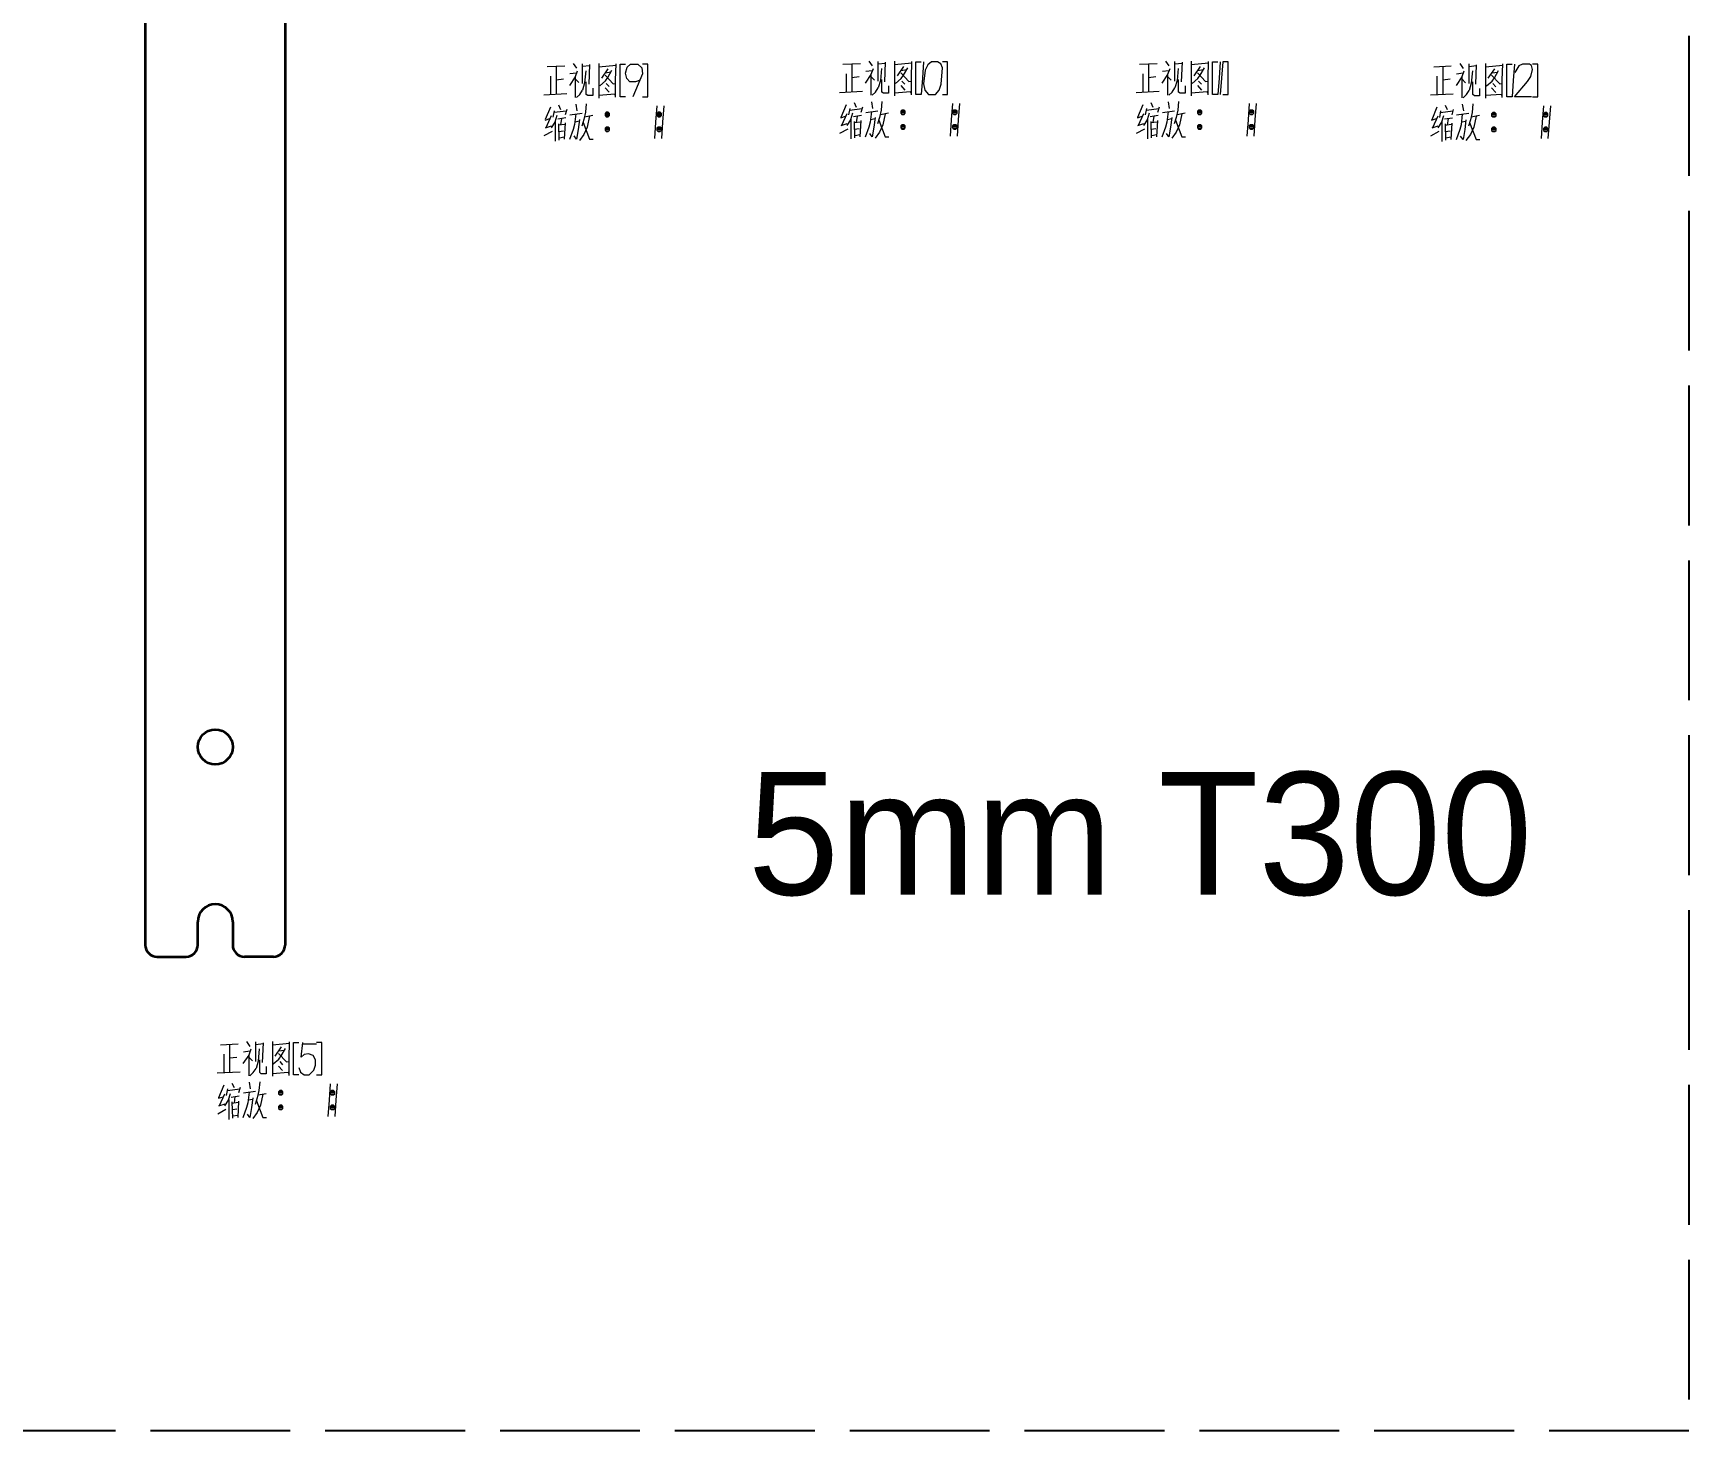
# Model space of a CAD drawing. Extents: x 399 to 1171, y 266 to 737.
# Drawn here: x 1028.9 to 1170.9, y 265.6 to 385.6 of the extents above; entities that cross this region are included whole.
import ezdxf

# ---------------------------------------------------------------- set-up
doc = ezdxf.new("R2010")
doc.units = 0
doc.linetypes.add('ACAD_ISO02W100', pattern=[15, 12, -3])

msp = doc.modelspace()

# ---------------------------------------------------------------- linework, layer by layer
at = {"color": 7, "lineweight": 35}
for p, q in [((1038.495361, 429.008972), (1038.495361, 307.314972)), ((1050.495361, 429.008972), (1050.495361, 307.314972))]:
    msp.add_line(p, q, dxfattribs=at)
at = {"color": 7, "lineweight": 35, "ltscale": 0.05}
for p, q in [((1042.995361, 307.314972), (1042.995361, 309.314972)), ((1045.995361, 309.314972), (1045.995361, 307.314972))]:
    msp.add_line(p, q, dxfattribs=at)
at = {"color": 7, "lineweight": 35, "ltscale": 0.0625}
for p, q in [((1039.495361, 306.314972), (1041.995361, 306.314972)), ((1049.495361, 306.314972), (1046.995361, 306.314972))]:
    msp.add_line(p, q, dxfattribs=at)
at = {"color": 40, "linetype": 'ACAD_ISO02W100', "true_color": 0xf8d731}
msp.add_lwpolyline([(908.29108, 505.317705), (1170.937164, 505.317705), (1170.937164, 265.628756), (908.29108, 265.628756)], close=True, dxfattribs=at)
at = {"color": 7, "lineweight": 13}
for points in [[(1072.972778, 382.683502), (1074.477783, 382.75351)], [(1073.742798, 382.683502), (1073.742798, 381.528503), (1073.742798, 380.338501)], [(1075.562866, 382.298492), (1075.387817, 381.808502), (1074.897827, 381.073486)], [(1075.212769, 382.963501), (1075.492798, 382.543488)], [(1075.982788, 382.928497), (1075.982788, 381.248505)], [(1076.647827, 382.75351), (1075.982788, 382.683502)], [(1076.297852, 382.333496), (1076.192871, 381.283508)], [(1076.577881, 381.178497), (1076.647827, 382.85849)], [(1077.417847, 382.963501), (1077.417847, 381.4935), (1077.417847, 379.988495)], [(1077.417847, 382.928497), (1077.417847, 381.528503), (1077.417847, 380.12851)], [(1078.887817, 382.788513), (1077.417847, 382.648499)], [(1078.187866, 382.508514), (1077.627808, 381.703491)], [(1077.977783, 382.158508), (1078.432861, 382.228485)], [(1078.187866, 381.738495), (1078.537842, 382.3685)], [(1078.852783, 380.163513), (1078.852783, 381.528503), (1078.887817, 382.928497)], [(1079.692871, 380.093506), (1079.237793, 380.093506), (1079.237793, 381.4935), (1079.237793, 382.893494), (1079.692871, 382.893494)], [(1080.952881, 381.528503), (1080.567871, 381.388489), (1080.077881, 381.388489), (1079.797852, 381.668488), (1079.692871, 382.123505), (1079.832764, 382.648499), (1080.112793, 382.893494), (1080.742798, 382.893494), (1081.092773, 382.578491), (1081.162842, 382.053497), (1080.322876, 380.093506)], [(1081.162842, 380.093506), (1081.617798, 380.093506), (1081.617798, 381.4935), (1081.617798, 382.893494), (1081.162842, 382.893494)], [(1098.343384, 382.882172), (1099.848389, 382.952179)], [(1099.113403, 382.882172), (1099.113403, 381.727173), (1099.113403, 380.53717)], [(1100.933472, 382.497162), (1100.758423, 382.007172), (1100.268433, 381.272156)], [(1100.303467, 382.28717), (1100.863403, 382.357178)], [(1100.583374, 383.16217), (1100.863403, 382.742157)], [(1101.353394, 383.127167), (1101.353394, 381.447174)], [(1102.018433, 382.952179), (1101.353394, 382.882172)], [(1101.668457, 382.532166), (1101.563477, 381.482178)], [(1101.948486, 381.377167), (1102.018433, 383.057159)], [(1102.788452, 383.16217), (1102.788452, 381.692169), (1102.788452, 380.187164)], [(1102.788452, 383.127167), (1102.788452, 381.727173), (1102.788452, 380.327179)], [(1104.258423, 382.987183), (1102.788452, 382.847168)], [(1103.558472, 382.707184), (1102.998413, 381.902161)], [(1103.348389, 382.357178), (1103.803467, 382.427155)], [(1103.558472, 381.937164), (1103.908447, 382.567169)], [(1104.223389, 380.362183), (1104.223389, 381.727173), (1104.258423, 383.127167)], [(1105.063477, 380.292175), (1104.608398, 380.292175), (1104.608398, 381.692169), (1104.608398, 383.092163), (1105.063477, 383.092163)], [(1105.273438, 383.092163), (1105.168457, 381.692169), (1105.063477, 380.292175)], [(1106.883423, 380.292175), (1107.338379, 380.292175), (1107.338379, 381.692169), (1107.338379, 383.092163), (1106.883423, 383.092163)], [(1123.799072, 382.882172), (1125.304077, 382.952179)], [(1124.569092, 382.882172), (1124.569092, 381.727173), (1124.569092, 380.53717)], [(1126.38916, 382.497162), (1126.214111, 382.007172), (1125.724121, 381.272156)], [(1125.759155, 382.28717), (1126.319092, 382.357178)], [(1126.039063, 383.16217), (1126.319092, 382.742157)], [(1126.809082, 383.127167), (1126.809082, 381.447174)], [(1127.474121, 382.952179), (1126.809082, 382.882172)], [(1127.124146, 382.532166), (1127.019165, 381.482178)], [(1127.404175, 381.377167), (1127.474121, 383.057159)], [(1128.244141, 383.16217), (1128.244141, 381.692169), (1128.244141, 380.187164)], [(1128.244141, 383.127167), (1128.244141, 381.727173), (1128.244141, 380.327179)], [(1129.714111, 382.987183), (1128.244141, 382.847168)], [(1129.01416, 382.707184), (1128.454102, 381.902161)], [(1128.804077, 382.357178), (1129.259155, 382.427155)], [(1129.01416, 381.937164), (1129.364136, 382.567169)], [(1129.679077, 380.362183), (1129.679077, 381.727173), (1129.714111, 383.127167)], [(1130.519165, 380.292175), (1130.064087, 380.292175), (1130.064087, 381.692169), (1130.064087, 383.092163), (1130.519165, 383.092163)], [(1130.729126, 383.092163), (1130.624146, 381.692169), (1130.519165, 380.292175)], [(1130.939087, 383.092163), (1130.834106, 381.692169), (1130.729126, 380.292175)], [(1130.939087, 380.292175), (1131.394165, 380.292175), (1131.394165, 381.692169), (1131.394165, 383.092163), (1130.939087, 383.092163)], [(1149.044312, 382.672302), (1150.549316, 382.74231)], [(1149.814331, 382.672302), (1149.814331, 381.517303), (1149.814331, 380.327301)], [(1151.634399, 382.287292), (1151.459351, 381.797302), (1150.96936, 381.062286)], [(1151.284302, 382.952301), (1151.564331, 382.532288)], [(1152.054321, 382.917297), (1152.054321, 381.237305)], [(1152.71936, 382.74231), (1152.054321, 382.672302)], [(1152.369385, 382.322296), (1152.264404, 381.272308)], [(1152.649414, 381.167297), (1152.71936, 382.84729)], [(1153.48938, 382.952301), (1153.48938, 381.4823), (1153.48938, 379.977295)], [(1153.48938, 382.917297), (1153.48938, 381.517303), (1153.48938, 380.11731)], [(1154.959351, 382.777313), (1153.48938, 382.637299)], [(1154.259399, 382.497314), (1153.699341, 381.692291)], [(1154.049316, 382.147308), (1154.504395, 382.217285)], [(1154.259399, 381.727295), (1154.609375, 382.3573)], [(1154.924316, 380.152313), (1154.924316, 381.517303), (1154.959351, 382.917297)], [(1155.764404, 380.082306), (1155.309326, 380.082306), (1155.309326, 381.4823), (1155.309326, 382.882294), (1155.764404, 382.882294)], [(1155.974365, 382.882294), (1155.869385, 381.4823), (1155.764404, 380.082306)], [(1157.444336, 380.082306), (1155.974365, 380.082306), (1157.09436, 381.412292), (1157.37439, 381.832306), (1157.514404, 382.427307), (1157.444336, 382.777313), (1157.269409, 382.882294), (1156.674316, 382.882294), (1156.359375, 382.74231), (1156.009399, 382.182312)], [(1157.514404, 380.082306), (1157.96936, 380.082306), (1157.96936, 381.4823), (1157.96936, 382.882294), (1157.514404, 382.882294)], [(1073.252808, 381.87851), (1073.252808, 380.303497)], [(1073.742798, 381.563507), (1074.372803, 381.633514)], [(1074.932861, 382.088501), (1075.492798, 382.158508)], [(1075.387817, 381.808502), (1075.387817, 380.023499)], [(1075.387817, 381.633514), (1075.702881, 381.318512)], [(1076.192871, 381.283508), (1076.017822, 380.653503)], [(1076.332764, 380.303497), (1076.332764, 381.388489)], [(1076.892822, 380.828491), (1076.892822, 380.198486)], [(1077.487793, 381.038513), (1077.977783, 381.458496)], [(1077.942871, 381.948486), (1078.642822, 381.213501)], [(1077.942871, 380.863495), (1078.292847, 380.478485)], [(1077.977783, 381.458496), (1078.187866, 381.738495)], [(1078.047852, 381.248505), (1078.292847, 380.968506)], [(1078.642822, 381.213501), (1078.817871, 381.248505)], [(1098.623413, 382.077179), (1098.623413, 380.502167)], [(1099.113403, 381.762177), (1099.743408, 381.832184)], [(1100.758423, 382.007172), (1100.758423, 380.222168)], [(1100.758423, 381.832184), (1101.073486, 381.517181)], [(1101.143433, 380.502167), (1101.388428, 380.852173)], [(1101.563477, 381.482178), (1101.388428, 380.852173)], [(1101.703369, 380.502167), (1101.703369, 381.587158)], [(1102.263428, 381.027161), (1102.263428, 380.397156)], [(1102.858398, 381.237183), (1103.348389, 381.657166)], [(1103.313477, 382.147156), (1104.013428, 381.41217)], [(1103.313477, 381.062164), (1103.663452, 380.677155)], [(1103.348389, 381.657166), (1103.558472, 381.937164)], [(1103.418457, 381.447174), (1103.663452, 381.167175)], [(1104.013428, 381.41217), (1104.188477, 381.447174)], [(1124.079102, 382.077179), (1124.079102, 380.502167)], [(1124.569092, 381.762177), (1125.199097, 381.832184)], [(1126.214111, 382.007172), (1126.214111, 380.222168)], [(1126.214111, 381.832184), (1126.529175, 381.517181)], [(1126.599121, 380.502167), (1126.844116, 380.852173)], [(1127.019165, 381.482178), (1126.844116, 380.852173)], [(1127.159058, 380.502167), (1127.159058, 381.587158)], [(1127.719116, 381.027161), (1127.719116, 380.397156)], [(1128.314087, 381.237183), (1128.804077, 381.657166)], [(1128.769165, 382.147156), (1129.469116, 381.41217)], [(1128.769165, 381.062164), (1129.119141, 380.677155)], [(1128.804077, 381.657166), (1129.01416, 381.937164)], [(1128.874146, 381.447174), (1129.119141, 381.167175)], [(1129.469116, 381.41217), (1129.644165, 381.447174)], [(1149.324341, 381.86731), (1149.324341, 380.292297)], [(1149.814331, 381.552307), (1150.444336, 381.622314)], [(1151.004395, 382.077301), (1151.564331, 382.147308)], [(1151.459351, 381.797302), (1151.459351, 380.012299)], [(1151.459351, 381.622314), (1151.774414, 381.307312)], [(1152.264404, 381.272308), (1152.089355, 380.642303)], [(1152.404297, 380.292297), (1152.404297, 381.377289)], [(1152.964355, 380.817291), (1152.964355, 380.187286)], [(1153.559326, 381.027313), (1154.049316, 381.447296)], [(1154.014404, 381.937286), (1154.714355, 381.202301)], [(1154.014404, 380.852295), (1154.36438, 380.467285)], [(1154.049316, 381.447296), (1154.259399, 381.727295)], [(1154.119385, 381.237305), (1154.36438, 380.957306)], [(1154.714355, 381.202301), (1154.889404, 381.237305)], [(1072.692871, 380.268494), (1074.652832, 380.373505)], [(1073.952881, 379.393494), (1074.127808, 379.008484)], [(1075.422852, 379.463501), (1075.527832, 378.903503)], [(1075.492798, 380.023499), (1075.772827, 380.303497)], [(1075.772827, 380.303497), (1076.017822, 380.653503)], [(1076.332764, 379.498505), (1076.262817, 378.763489)], [(1076.472778, 380.198486), (1076.332764, 380.303497)], [(1076.892822, 380.198486), (1076.472778, 380.198486)], [(1077.417847, 380.23349), (1078.782837, 380.338501)], [(1078.852783, 380.058502), (1078.852783, 380.163513), (1078.782837, 380.338501)], [(1082.387817, 379.323486), (1082.282837, 377.923492), (1082.177856, 376.523499)], [(1082.982788, 379.323486), (1082.877808, 377.923492), (1082.772827, 376.523499)], [(1098.063477, 380.467163), (1100.023438, 380.572174)], [(1098.623413, 379.417175), (1098.168457, 378.332153)], [(1099.323486, 379.592163), (1099.498413, 379.207153)], [(1100.793457, 379.66217), (1100.898438, 379.102173)], [(1100.863403, 380.222168), (1101.143433, 380.502167)], [(1101.703369, 379.697174), (1101.633423, 378.962158)], [(1101.843384, 380.397156), (1101.703369, 380.502167)], [(1102.263428, 380.397156), (1101.843384, 380.397156)], [(1102.788452, 380.432159), (1104.153442, 380.53717)], [(1104.223389, 380.257172), (1104.223389, 380.362183), (1104.153442, 380.53717)], [(1107.758423, 379.522156), (1107.653442, 378.122162), (1107.548462, 376.722168)], [(1108.353394, 379.522156), (1108.248413, 378.122162), (1108.143433, 376.722168)], [(1123.519165, 380.467163), (1125.479126, 380.572174)], [(1124.079102, 379.417175), (1123.624146, 378.332153)], [(1124.779175, 379.592163), (1124.954102, 379.207153)], [(1126.249146, 379.66217), (1126.354126, 379.102173)], [(1126.319092, 380.222168), (1126.599121, 380.502167)], [(1127.159058, 379.697174), (1127.089111, 378.962158)], [(1127.299072, 380.397156), (1127.159058, 380.502167)], [(1127.719116, 380.397156), (1127.299072, 380.397156)], [(1128.244141, 380.432159), (1129.609131, 380.53717)], [(1129.679077, 380.257172), (1129.679077, 380.362183), (1129.609131, 380.53717)], [(1133.214111, 379.522156), (1133.109131, 378.122162), (1133.00415, 376.722168)], [(1133.809082, 379.522156), (1133.704102, 378.122162), (1133.599121, 376.722168)], [(1148.764404, 380.257294), (1150.724365, 380.362305)], [(1150.024414, 379.382294), (1150.199341, 378.997284)], [(1151.494385, 379.452301), (1151.599365, 378.892303)], [(1151.564331, 380.012299), (1151.84436, 380.292297)], [(1151.84436, 380.292297), (1152.089355, 380.642303)], [(1152.404297, 379.487305), (1152.334351, 378.752289)], [(1152.544312, 380.187286), (1152.404297, 380.292297)], [(1152.964355, 380.187286), (1152.544312, 380.187286)], [(1153.48938, 380.22229), (1154.85437, 380.327301)], [(1154.924316, 380.047302), (1154.924316, 380.152313), (1154.85437, 380.327301)], [(1073.182861, 378.203491), (1072.762817, 378.063507)], [(1073.252808, 379.218506), (1072.797852, 378.133484)], [(1073.322876, 378.448486), (1072.867798, 377.433502)], [(1073.637817, 377.923492), (1073.322876, 377.433502)], [(1073.567871, 378.903503), (1073.462769, 378.343506)], [(1073.567871, 378.763489), (1074.617798, 378.903503)], [(1073.812866, 378.48349), (1073.637817, 377.923492)], [(1073.672852, 377.9935), (1073.672852, 376.278503)], [(1073.882813, 378.203491), (1074.582764, 378.308502)], [(1074.197876, 378.238495), (1074.127808, 377.678497)], [(1074.652832, 379.008484), (1074.512817, 378.553497)], [(1075.422852, 378.623505), (1075.317871, 377.713501), (1075.212769, 377.293488), (1074.897827, 376.418488)], [(1074.932861, 378.553497), (1075.982788, 378.693481)], [(1075.737793, 378.133484), (1075.632813, 377.293488), (1075.492798, 376.453491), (1075.282837, 376.73349)], [(1075.352783, 377.958496), (1075.737793, 378.028503)], [(1076.122803, 378.133484), (1075.947876, 377.573486)], [(1076.262817, 378.763489), (1076.122803, 378.133484)], [(1076.192871, 378.378479), (1076.892822, 378.518494)], [(1076.612793, 378.448486), (1076.402832, 377.503479)], [(1077.942871, 378.588501), (1078.327881, 378.588501)], [(1077.977783, 378.693481), (1078.292847, 378.693481)], [(1077.977783, 378.448486), (1078.292847, 378.448486)], [(1082.387817, 378.588501), (1082.772827, 378.588501)], [(1082.422852, 378.693481), (1082.737793, 378.693481)], [(1082.422852, 378.448486), (1082.737793, 378.448486)], [(1098.553467, 378.402161), (1098.133423, 378.262177)], [(1098.693481, 378.647156), (1098.238403, 377.632172)], [(1099.008423, 378.122162), (1098.693481, 377.632172)], [(1098.938477, 379.102173), (1098.833374, 378.542175)], [(1098.938477, 378.962158), (1099.988403, 379.102173)], [(1099.183472, 378.682159), (1099.008423, 378.122162)], [(1099.043457, 378.192169), (1099.043457, 376.477173)], [(1099.253418, 378.402161), (1099.953369, 378.507172)], [(1099.323486, 377.982147), (1099.358398, 376.582153)], [(1099.323486, 377.877167), (1099.848389, 377.947174)], [(1099.568481, 378.437164), (1099.498413, 377.877167)], [(1099.883423, 378.052155), (1099.813477, 376.652161)], [(1100.023438, 379.207153), (1099.883423, 378.752167)], [(1100.793457, 378.822174), (1100.688477, 377.91217), (1100.583374, 377.492157), (1100.268433, 376.617157)], [(1100.303467, 378.752167), (1101.353394, 378.892151)], [(1101.108398, 378.332153), (1101.003418, 377.492157), (1100.863403, 376.652161), (1100.653442, 376.932159)], [(1100.723389, 378.157166), (1101.108398, 378.227173)], [(1101.493408, 378.332153), (1101.318481, 377.772156)], [(1101.423462, 378.087158), (1101.983398, 376.652161)], [(1101.633423, 378.962158), (1101.493408, 378.332153)], [(1101.563477, 378.577148), (1102.263428, 378.717163)], [(1101.983398, 378.647156), (1101.773438, 377.702148)], [(1103.313477, 378.78717), (1103.698486, 378.78717)], [(1103.348389, 378.892151), (1103.663452, 378.892151)], [(1103.348389, 378.647156), (1103.663452, 378.647156)], [(1107.758423, 378.78717), (1108.143433, 378.78717)], [(1107.793457, 378.892151), (1108.108398, 378.892151)], [(1107.793457, 378.647156), (1108.108398, 378.647156)], [(1124.009155, 378.402161), (1123.589111, 378.262177)], [(1124.14917, 378.647156), (1123.694092, 377.632172)], [(1124.464111, 378.122162), (1124.14917, 377.632172)], [(1124.394165, 379.102173), (1124.289063, 378.542175)], [(1124.394165, 378.962158), (1125.444092, 379.102173)], [(1124.63916, 378.682159), (1124.464111, 378.122162)], [(1124.499146, 378.192169), (1124.499146, 376.477173)], [(1124.709106, 378.402161), (1125.409058, 378.507172)], [(1124.779175, 377.982147), (1124.814087, 376.582153)], [(1124.779175, 377.877167), (1125.304077, 377.947174)], [(1125.02417, 378.437164), (1124.954102, 377.877167)], [(1125.339111, 378.052155), (1125.269165, 376.652161)], [(1125.479126, 379.207153), (1125.339111, 378.752167)], [(1126.249146, 378.822174), (1126.144165, 377.91217), (1126.039063, 377.492157), (1125.724121, 376.617157)], [(1125.759155, 378.752167), (1126.809082, 378.892151)], [(1126.564087, 378.332153), (1126.459106, 377.492157), (1126.319092, 376.652161), (1126.109131, 376.932159)], [(1126.179077, 378.157166), (1126.564087, 378.227173)], [(1126.949097, 378.332153), (1126.77417, 377.772156)], [(1126.87915, 378.087158), (1127.439087, 376.652161)], [(1127.089111, 378.962158), (1126.949097, 378.332153)], [(1127.019165, 378.577148), (1127.719116, 378.717163)], [(1127.439087, 378.647156), (1127.229126, 377.702148)], [(1128.769165, 378.78717), (1129.154175, 378.78717)], [(1128.804077, 378.892151), (1129.119141, 378.892151)], [(1128.804077, 378.647156), (1129.119141, 378.647156)], [(1133.214111, 378.78717), (1133.599121, 378.78717)], [(1133.249146, 378.892151), (1133.564087, 378.892151)], [(1133.249146, 378.647156), (1133.564087, 378.647156)], [(1149.254395, 378.192291), (1148.834351, 378.052307)], [(1149.324341, 379.207306), (1148.869385, 378.122284)], [(1149.394409, 378.437286), (1148.939331, 377.422302)], [(1149.709351, 377.912292), (1149.394409, 377.422302)], [(1149.639404, 378.892303), (1149.534302, 378.332306)], [(1149.639404, 378.752289), (1150.689331, 378.892303)], [(1149.884399, 378.47229), (1149.709351, 377.912292)], [(1149.744385, 377.9823), (1149.744385, 376.267303)], [(1149.954346, 378.192291), (1150.654297, 378.297302)], [(1150.269409, 378.227295), (1150.199341, 377.667297)], [(1150.724365, 378.997284), (1150.584351, 378.542297)], [(1151.494385, 378.612305), (1151.389404, 377.702301), (1151.284302, 377.282288), (1150.96936, 376.407288)], [(1151.004395, 378.542297), (1152.054321, 378.682281)], [(1151.809326, 378.122284), (1151.704346, 377.282288), (1151.564331, 376.442291), (1151.35437, 376.72229)], [(1151.424316, 377.947296), (1151.809326, 378.017303)], [(1152.194336, 378.122284), (1152.019409, 377.562286)], [(1152.334351, 378.752289), (1152.194336, 378.122284)], [(1152.264404, 378.367279), (1152.964355, 378.507294)], [(1152.684326, 378.437286), (1152.474365, 377.492279)], [(1154.014404, 378.577301), (1154.399414, 378.577301)], [(1154.049316, 378.682281), (1154.36438, 378.682281)], [(1154.049316, 378.437286), (1154.36438, 378.437286)], [(1158.459351, 379.312286), (1158.35437, 377.912292), (1158.24939, 376.512299)], [(1158.459351, 378.577301), (1158.84436, 378.577301)], [(1158.494385, 378.682281), (1158.809326, 378.682281)], [(1158.494385, 378.437286), (1158.809326, 378.437286)], [(1159.054321, 379.312286), (1158.949341, 377.912292), (1158.84436, 376.512299)], [(1072.727783, 376.768494), (1073.427856, 377.153503)], [(1072.832764, 377.433502), (1073.357788, 377.60849)], [(1073.952881, 377.783478), (1073.987793, 376.383484)], [(1073.952881, 377.678497), (1074.477783, 377.748505)], [(1073.987793, 377.1185), (1074.372803, 377.188507)], [(1074.442871, 376.628479), (1074.022827, 376.558502)], [(1074.512817, 377.853485), (1074.442871, 376.453491)], [(1076.122803, 376.873505), (1075.737793, 376.34848)], [(1076.052856, 377.888489), (1076.612793, 376.453491)], [(1076.402832, 377.503479), (1076.122803, 376.873505)], [(1077.942871, 377.328491), (1078.327881, 377.328491)], [(1077.977783, 377.433502), (1078.292847, 377.433502)], [(1077.977783, 377.188507), (1078.292847, 377.188507)], [(1082.387817, 377.328491), (1082.772827, 377.328491)], [(1082.422852, 377.433502), (1082.737793, 377.433502)], [(1082.422852, 377.188507), (1082.737793, 377.188507)], [(1098.098389, 376.967163), (1098.798462, 377.352173)], [(1098.203369, 377.632172), (1098.728394, 377.807159)], [(1099.358398, 377.317169), (1099.743408, 377.387177)], [(1099.813477, 376.827148), (1099.393433, 376.757172)], [(1101.493408, 377.072174), (1101.108398, 376.54715)], [(1101.773438, 377.702148), (1101.493408, 377.072174)], [(1101.983398, 376.652161), (1102.298462, 376.652161)], [(1103.313477, 377.527161), (1103.698486, 377.527161)], [(1103.348389, 377.632172), (1103.663452, 377.632172)], [(1103.348389, 377.387177), (1103.663452, 377.387177)], [(1107.758423, 377.527161), (1108.143433, 377.527161)], [(1107.793457, 377.632172), (1108.108398, 377.632172)], [(1107.793457, 377.387177), (1108.108398, 377.387177)], [(1123.554077, 376.967163), (1124.25415, 377.352173)], [(1123.659058, 377.632172), (1124.184082, 377.807159)], [(1124.814087, 377.317169), (1125.199097, 377.387177)], [(1125.269165, 376.827148), (1124.849121, 376.757172)], [(1126.949097, 377.072174), (1126.564087, 376.54715)], [(1127.229126, 377.702148), (1126.949097, 377.072174)], [(1127.439087, 376.652161), (1127.75415, 376.652161)], [(1128.769165, 377.527161), (1129.154175, 377.527161)], [(1128.804077, 377.632172), (1129.119141, 377.632172)], [(1128.804077, 377.387177), (1129.119141, 377.387177)], [(1133.214111, 377.527161), (1133.599121, 377.527161)], [(1133.249146, 377.632172), (1133.564087, 377.632172)], [(1133.249146, 377.387177), (1133.564087, 377.387177)], [(1148.799316, 376.757294), (1149.49939, 377.142303)], [(1148.904297, 377.422302), (1149.429321, 377.59729)], [(1150.024414, 377.772278), (1150.059326, 376.372284)], [(1150.024414, 377.667297), (1150.549316, 377.737305)], [(1150.059326, 377.1073), (1150.444336, 377.177307)], [(1150.514404, 376.617279), (1150.09436, 376.547302)], [(1150.584351, 377.842285), (1150.514404, 376.442291)], [(1152.194336, 376.862305), (1151.809326, 376.33728)], [(1152.12439, 377.877289), (1152.684326, 376.442291)], [(1152.474365, 377.492279), (1152.194336, 376.862305)], [(1154.014404, 377.317291), (1154.399414, 377.317291)], [(1154.049316, 377.422302), (1154.36438, 377.422302)], [(1154.049316, 377.177307), (1154.36438, 377.177307)], [(1158.459351, 377.317291), (1158.84436, 377.317291)], [(1158.494385, 377.422302), (1158.809326, 377.422302)], [(1158.494385, 377.177307), (1158.809326, 377.177307)], [(1076.612793, 376.453491), (1076.927856, 376.453491)], [(1152.684326, 376.442291), (1152.99939, 376.442291)], [(1044.950317, 298.754974), (1046.455322, 298.824982)], [(1045.720337, 298.754974), (1045.720337, 297.599976), (1045.720337, 296.409973)], [(1047.540405, 298.369965), (1047.365356, 297.879974), (1046.875366, 297.144958)], [(1047.190308, 299.034973), (1047.470337, 298.61496)], [(1047.960327, 298.999969), (1047.960327, 297.319977)], [(1048.625366, 298.824982), (1047.960327, 298.754974)], [(1048.275391, 298.404968), (1048.17041, 297.35498)], [(1048.55542, 297.249969), (1048.625366, 298.929962)], [(1049.395386, 299.034973), (1049.395386, 297.564972), (1049.395386, 296.059967)], [(1049.395386, 298.999969), (1049.395386, 297.599976), (1049.395386, 296.199982)], [(1050.865356, 298.859985), (1049.395386, 298.719971)], [(1050.165405, 298.579987), (1049.605347, 297.774963)], [(1050.165405, 297.809967), (1050.515381, 298.439972)], [(1050.830322, 296.234985), (1050.830322, 297.599976), (1050.865356, 298.999969)], [(1051.67041, 296.164978), (1051.215332, 296.164978), (1051.215332, 297.564972), (1051.215332, 298.964966), (1051.67041, 298.964966)], [(1051.67041, 296.794983), (1051.810303, 296.409973), (1052.125366, 296.164978), (1052.54541, 296.164978), (1052.965332, 296.584961), (1053.105347, 297.004974), (1053.105347, 297.459961), (1052.895386, 297.844971), (1052.510376, 297.984985), (1052.125366, 297.914978), (1051.880371, 297.704987), (1052.020386, 298.964966)], [(1052.020386, 298.824982), (1053.175415, 298.824982)], [(1053.175415, 296.164978), (1053.630371, 296.164978), (1053.630371, 297.564972), (1053.630371, 298.964966), (1053.175415, 298.964966)], [(1045.230347, 297.949982), (1045.230347, 296.374969)], [(1045.720337, 297.634979), (1046.350342, 297.704987)], [(1046.9104, 298.159973), (1047.470337, 298.22998)], [(1047.365356, 297.879974), (1047.365356, 296.094971)], [(1047.365356, 297.704987), (1047.68042, 297.389984)], [(1048.17041, 297.35498), (1047.995361, 296.724976)], [(1048.310303, 296.374969), (1048.310303, 297.459961)], [(1049.465332, 297.109985), (1049.955322, 297.529968)], [(1049.92041, 298.019958), (1050.620361, 297.284973)], [(1049.92041, 296.934967), (1050.270386, 296.549957)], [(1049.955322, 298.22998), (1050.4104, 298.299957)], [(1049.955322, 297.529968), (1050.165405, 297.809967)], [(1050.025391, 297.319977), (1050.270386, 297.039978)], [(1050.620361, 297.284973), (1050.79541, 297.319977)], [(1044.67041, 296.339966), (1046.630371, 296.444977)], [(1047.400391, 295.534973), (1047.505371, 294.974976)], [(1047.470337, 296.094971), (1047.750366, 296.374969)], [(1047.750366, 296.374969), (1047.995361, 296.724976)], [(1048.310303, 295.569977), (1048.240356, 294.834961)], [(1048.450317, 296.269958), (1048.310303, 296.374969)], [(1048.870361, 296.269958), (1048.450317, 296.269958)], [(1048.870361, 296.899963), (1048.870361, 296.269958)], [(1049.395386, 296.304962), (1050.760376, 296.409973)], [(1050.830322, 296.129974), (1050.830322, 296.234985), (1050.760376, 296.409973)], [(1045.1604, 294.274963), (1044.740356, 294.134979)], [(1045.230347, 295.289978), (1044.775391, 294.204956)], [(1045.300415, 294.519958), (1044.845337, 293.504974)], [(1045.54541, 294.974976), (1045.440308, 294.414978)], [(1045.54541, 294.834961), (1046.595337, 294.974976)], [(1045.790405, 294.554962), (1045.615356, 293.994965)], [(1045.860352, 294.274963), (1046.560303, 294.379974)], [(1045.93042, 295.464966), (1046.105347, 295.079956)], [(1046.175415, 294.309967), (1046.105347, 293.749969)], [(1046.630371, 295.079956), (1046.490356, 294.624969)], [(1047.400391, 294.694977), (1047.29541, 293.784973), (1047.190308, 293.36496), (1046.875366, 292.48996)], [(1046.9104, 294.624969), (1047.960327, 294.764954)], [(1047.715332, 294.204956), (1047.610352, 293.36496), (1047.470337, 292.524963), (1047.260376, 292.804962)], [(1047.330322, 294.029968), (1047.715332, 294.099976)], [(1048.100342, 294.204956), (1047.925415, 293.644958)], [(1048.240356, 294.834961), (1048.100342, 294.204956)], [(1048.17041, 294.449951), (1048.870361, 294.589966)], [(1048.590332, 294.519958), (1048.380371, 293.574951)], [(1049.92041, 294.659973), (1050.30542, 294.659973)], [(1049.955322, 294.764954), (1050.270386, 294.764954)], [(1049.955322, 294.519958), (1050.270386, 294.519958)], [(1054.365356, 295.394958), (1054.260376, 293.994965), (1054.155396, 292.594971)], [(1054.365356, 294.659973), (1054.750366, 294.659973)], [(1054.400391, 294.764954), (1054.715332, 294.764954)], [(1054.400391, 294.519958), (1054.715332, 294.519958)], [(1054.960327, 295.394958), (1054.855347, 293.994965), (1054.750366, 292.594971)], [(1044.705322, 292.839966), (1045.405396, 293.224976)], [(1044.810303, 293.504974), (1045.335327, 293.679962)], [(1045.615356, 293.994965), (1045.300415, 293.504974)], [(1045.650391, 294.064972), (1045.650391, 292.349976)], [(1045.93042, 293.85495), (1045.965332, 292.454956)], [(1045.93042, 293.749969), (1046.455322, 293.819977)], [(1045.965332, 293.189972), (1046.350342, 293.259979)], [(1046.42041, 292.699951), (1046.000366, 292.629974)], [(1046.490356, 293.924957), (1046.42041, 292.524963)], [(1048.100342, 292.944977), (1047.715332, 292.419952)], [(1048.030396, 293.959961), (1048.590332, 292.524963)], [(1048.380371, 293.574951), (1048.100342, 292.944977)], [(1049.92041, 293.399963), (1050.30542, 293.399963)], [(1049.955322, 293.504974), (1050.270386, 293.504974)], [(1049.955322, 293.259979), (1050.270386, 293.259979)], [(1054.365356, 293.399963), (1054.750366, 293.399963)], [(1054.400391, 293.504974), (1054.715332, 293.504974)], [(1054.400391, 293.259979), (1054.715332, 293.259979)], [(1048.590332, 292.524963), (1048.905396, 292.524963)]]:
    msp.add_lwpolyline(points, dxfattribs=at)
for points in [[(1106.288452, 380.292175), (1106.603394, 380.677155), (1106.778442, 381.167175), (1106.883423, 382.567169), (1106.743408, 382.917175), (1106.463379, 383.092163), (1105.938477, 383.092163), (1105.623413, 382.847168), (1105.413452, 382.392181), (1105.273438, 381.202179), (1105.378418, 380.677155), (1105.693481, 380.292175)], [(1078.047852, 378.378479), (1078.222778, 378.378479), (1078.327881, 378.48349), (1078.327881, 378.658478), (1078.222778, 378.763489), (1078.047852, 378.763489), (1077.942871, 378.658478), (1077.942871, 378.48349)], [(1082.492798, 378.378479), (1082.667847, 378.378479), (1082.772827, 378.48349), (1082.772827, 378.658478), (1082.667847, 378.763489), (1082.492798, 378.763489), (1082.387817, 378.658478), (1082.387817, 378.48349)], [(1103.418457, 378.577148), (1103.593384, 378.577148), (1103.698486, 378.682159), (1103.698486, 378.857147), (1103.593384, 378.962158), (1103.418457, 378.962158), (1103.313477, 378.857147), (1103.313477, 378.682159)], [(1107.863403, 378.577148), (1108.038452, 378.577148), (1108.143433, 378.682159), (1108.143433, 378.857147), (1108.038452, 378.962158), (1107.863403, 378.962158), (1107.758423, 378.857147), (1107.758423, 378.682159)], [(1128.874146, 378.577148), (1129.049072, 378.577148), (1129.154175, 378.682159), (1129.154175, 378.857147), (1129.049072, 378.962158), (1128.874146, 378.962158), (1128.769165, 378.857147), (1128.769165, 378.682159)], [(1133.319092, 378.577148), (1133.494141, 378.577148), (1133.599121, 378.682159), (1133.599121, 378.857147), (1133.494141, 378.962158), (1133.319092, 378.962158), (1133.214111, 378.857147), (1133.214111, 378.682159)], [(1154.119385, 378.367279), (1154.294312, 378.367279), (1154.399414, 378.47229), (1154.399414, 378.647278), (1154.294312, 378.752289), (1154.119385, 378.752289), (1154.014404, 378.647278), (1154.014404, 378.47229)], [(1158.564331, 378.367279), (1158.73938, 378.367279), (1158.84436, 378.47229), (1158.84436, 378.647278), (1158.73938, 378.752289), (1158.564331, 378.752289), (1158.459351, 378.647278), (1158.459351, 378.47229)], [(1078.047852, 377.1185), (1078.222778, 377.1185), (1078.327881, 377.22348), (1078.327881, 377.398499), (1078.222778, 377.503479), (1078.047852, 377.503479), (1077.942871, 377.398499), (1077.942871, 377.22348)], [(1082.492798, 377.1185), (1082.667847, 377.1185), (1082.772827, 377.22348), (1082.772827, 377.398499), (1082.667847, 377.503479), (1082.492798, 377.503479), (1082.387817, 377.398499), (1082.387817, 377.22348)], [(1103.418457, 377.317169), (1103.593384, 377.317169), (1103.698486, 377.42215), (1103.698486, 377.597168), (1103.593384, 377.702148), (1103.418457, 377.702148), (1103.313477, 377.597168), (1103.313477, 377.42215)], [(1107.863403, 377.317169), (1108.038452, 377.317169), (1108.143433, 377.42215), (1108.143433, 377.597168), (1108.038452, 377.702148), (1107.863403, 377.702148), (1107.758423, 377.597168), (1107.758423, 377.42215)], [(1128.874146, 377.317169), (1129.049072, 377.317169), (1129.154175, 377.42215), (1129.154175, 377.597168), (1129.049072, 377.702148), (1128.874146, 377.702148), (1128.769165, 377.597168), (1128.769165, 377.42215)], [(1133.319092, 377.317169), (1133.494141, 377.317169), (1133.599121, 377.42215), (1133.599121, 377.597168), (1133.494141, 377.702148), (1133.319092, 377.702148), (1133.214111, 377.597168), (1133.214111, 377.42215)], [(1154.119385, 377.1073), (1154.294312, 377.1073), (1154.399414, 377.21228), (1154.399414, 377.387299), (1154.294312, 377.492279), (1154.119385, 377.492279), (1154.014404, 377.387299), (1154.014404, 377.21228)], [(1158.564331, 377.1073), (1158.73938, 377.1073), (1158.84436, 377.21228), (1158.84436, 377.387299), (1158.73938, 377.492279), (1158.564331, 377.492279), (1158.459351, 377.387299), (1158.459351, 377.21228)], [(1050.025391, 294.449951), (1050.200317, 294.449951), (1050.30542, 294.554962), (1050.30542, 294.72995), (1050.200317, 294.834961), (1050.025391, 294.834961), (1049.92041, 294.72995), (1049.92041, 294.554962)], [(1054.470337, 294.449951), (1054.645386, 294.449951), (1054.750366, 294.554962), (1054.750366, 294.72995), (1054.645386, 294.834961), (1054.470337, 294.834961), (1054.365356, 294.72995), (1054.365356, 294.554962)], [(1050.025391, 293.189972), (1050.200317, 293.189972), (1050.30542, 293.294952), (1050.30542, 293.469971), (1050.200317, 293.574951), (1050.025391, 293.574951), (1049.92041, 293.469971), (1049.92041, 293.294952)], [(1054.470337, 293.189972), (1054.645386, 293.189972), (1054.750366, 293.294952), (1054.750366, 293.469971), (1054.645386, 293.574951), (1054.470337, 293.574951), (1054.365356, 293.469971), (1054.365356, 293.294952)]]:
    msp.add_lwpolyline(points, close=True, dxfattribs=at)
at = {"color": 7, "lineweight": 35}
msp.add_circle((1044.495361, 324.314972), 1.5, dxfattribs=at)
for centre, radius, start, end in [((1044.495361, 309.314972), 1.5, 0, 179.999995), ((1039.495361, 307.314972), 1, 179.999995, 269.999997), ((1041.995361, 307.314972), 1, 269.999997, 0), ((1046.995361, 307.314972), 1, 180.000005, 269.999997), ((1049.495361, 307.314972), 1, 269.999997, 360)]:
    msp.add_arc(centre, radius, start, end, dxfattribs=at)

# ---------------------------------------------------------------- texts
at = {"insert": (1090.192006, 322.157569), "char_height": 10.5328495, "attachment_point": 1}
msp.add_mtext_dynamic_manual_height_columns('5mm T300', width=3517.95983235, gutter_width=52.664247, heights=[0], dxfattribs=at)

doc.saveas('drawing.dxf')
